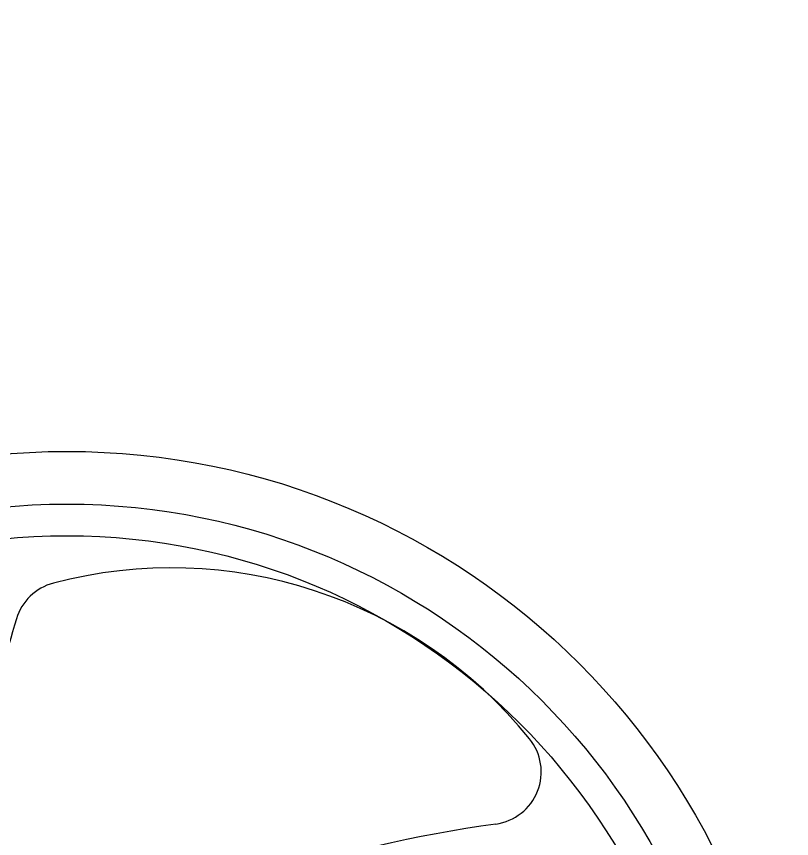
# Model space of a CAD drawing. Header units: metres. Extents: x 26.3 to 44.2, y 14.4 to 19.6.
# Drawn here: x 34.9645 to 35.2318, y 15.3202 to 15.6037 of the extents above; entities that cross this region are included whole.
import ezdxf

# ---------------------------------------------------------------- set-up
doc = ezdxf.new("R2010")
doc.units = ezdxf.units.M
doc.header["$MEASUREMENT"] = 0
for name, color, linetype in [('Rims', 10, 'Continuous'), ('Suspensions', 6, 'Continuous'), ('Tyres', 190, 'Continuous')]:
    doc.layers.add(name, color=color, linetype=linetype)

msp = doc.modelspace()

# ---------------------------------------------------------------- linework, layer by layer
at = {"layer": 'Rims'}
for centre, radius, start, end in [((35.01785976305345, 15.25451907309122), 0.1590271137, 39.01976261079154, 104.7930936222938), ((34.98189598257342, 15.39070298401607), 0.01817452727999999, 104.7930936222938, 163.0771330959614), ((35.39919657275495, 15.26373542933932), 0.4543631819999999, 163.0771330959614, 172.4648298623342), ((35.12729220081342, 15.34319822885578), 0.01817452727999999, 277.9230862407417, 39.01976261079154), ((35.19242851952542, 14.87517136351978), 0.4543631819999999, 97.92308624074167, 118.9468114050894)]:
    msp.add_arc(centre, radius, start, end, dxfattribs=at)
at = {"layer": 'Suspensions'}
for points in [[(34.84124891288718, 15.61140393423787, -5e-06), (34.84731667431881, 15.59481243747512, -0.000212)], [(34.87649017236177, 15.51469548026182, -9e-06), (34.88250583186796, 15.49809943150136, -0.061218)]]:
    msp.add_lwpolyline(points, format="xyb", dxfattribs=at)
at = {"layer": 'Tyres'}
for radius in [0.2498997501, 0.23172522282, 0.2208077144671304]:
    msp.add_circle((34.98189598257325, 15.20382262018052), radius, dxfattribs=at)

doc.saveas('drawing.dxf')
